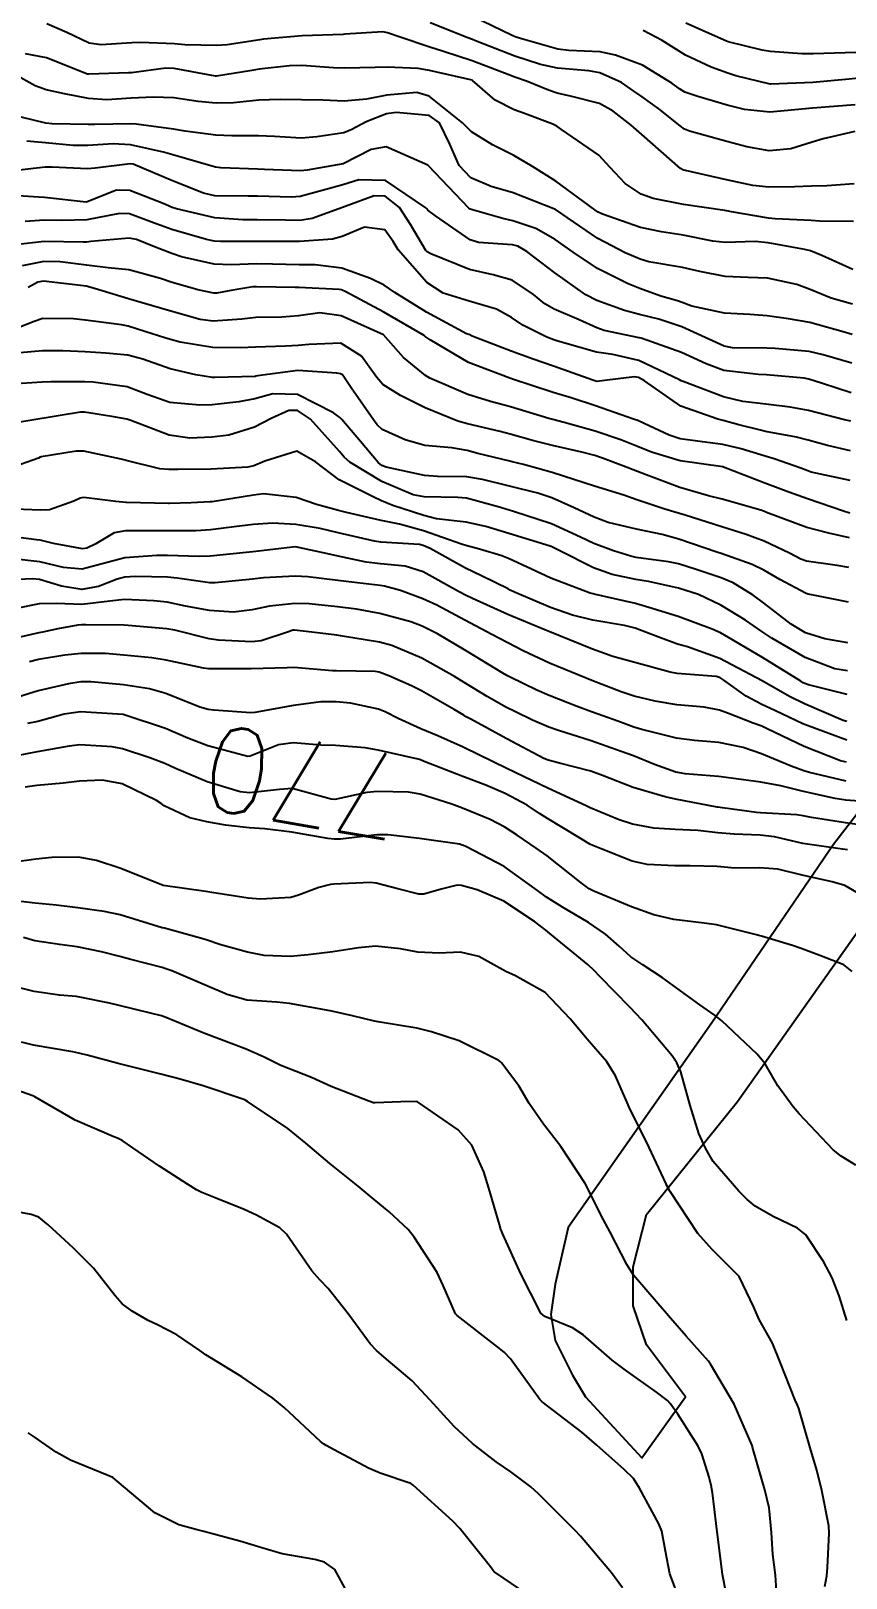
# Model space of a CAD drawing. Header units: metres. Extents: x 318500 to 325275, y 7408834 to 7428799.
# Drawn here: x 322113.4 to 322151.7, y 7422894.6 to 7422967.3 of the extents above; entities that cross this region are included whole.
import ezdxf
from ezdxf.enums import TextEntityAlignment as Align

# ---------------------------------------------------------------- set-up
doc = ezdxf.new("R2010")
doc.units = ezdxf.units.M
doc.header["$MEASUREMENT"] = 0
for name, color, linetype in [('Cotas', 45, 'Continuous'), ('Curvas de Nivel 1m', 11, 'Continuous'), ('Curvas de Nivel 5m', 15, 'Continuous'), ('Vias Primárias', 230, 'Continuous'), ('Vias Secundárias', 230, 'Continuous')]:
    doc.layers.add(name, color=color, linetype=linetype)
doc.styles.add('Style-STANDARD', font='STANDARD.shx')

msp = doc.modelspace()

# ---------------------------------------------------------------- linework, layer by layer
at = {"layer": 'Curvas de Nivel 1m', "flags": 128}
for points, elevation in [([(322152.098, 7422962.554), (322150.613, 7422962.204), (322150.09, 7422962.056), (322149.097, 7422961.732), (322148.083, 7422961.639), (322147.028, 7422961.834), (322146.089, 7422962.09), (322144.337, 7422962.567), (322144.098, 7422962.671), (322143.903, 7422962.813), (322142.896, 7422963.616), (322142.113, 7422964.179), (322141.723, 7422964.453), (322141.134, 7422964.855), (322140.127, 7422965.314), (322139.601, 7422965.402), (322138.13, 7422965.528), (322137.335, 7422965.699), (322136.138, 7422966.09), (322134.278, 7422966.818), (322134.149, 7422966.869), (322133.922, 7422966.952), (322132.16, 7422967.654)], 796), ([(322152.116, 7422963.804), (322151.106, 7422963.729), (322150.114, 7422963.655), (322149.283, 7422963.572), (322148.111, 7422963.46), (322146.918, 7422963.583), (322146.11, 7422963.793), (322144.721, 7422964.197), (322144.116, 7422964.404), (322143.857, 7422964.554), (322143.501, 7422964.819), (322142.132, 7422965.663), (322140.856, 7422966.142), (322140.141, 7422966.288), (322138.662, 7422966.365), (322138.143, 7422966.423), (322136.392, 7422966.916), (322136.151, 7422967), (322136.01, 7422967.064), (322134.165, 7422967.957)], 797), ([(322161.004, 7422967.755), (322160.158, 7422967.15), (322159.829, 7422966.931), (322159.264, 7422966.613), (322158.143, 7422965.913), (322157.322, 7422965.454), (322156.135, 7422965.146), (322154.557, 7422965.096), (322154.134, 7422965.1), (322152.488, 7422965.059), (322152.133, 7422965.041), (322151.832, 7422965.014), (322150.131, 7422964.858), (322148.148, 7422964.777), (322148.13, 7422964.774), (322146.517, 7422965.175), (322146.127, 7422965.29), (322145.353, 7422965.576), (322144.14, 7422966.137), (322143.057, 7422966.826), (322142.157, 7422967.299)], 798), ([(322157.406, 7422967.393), (322156.498, 7422966.647), (322156.29, 7422966.507), (322156.148, 7422966.465), (322155.951, 7422966.456), (322154.148, 7422966.472), (322153.918, 7422966.453), (322152.146, 7422966.272), (322150.647, 7422966.223), (322150.145, 7422966.206), (322149.604, 7422966.197), (322148.145, 7422966.308), (322147.754, 7422966.375), (322146.15, 7422966.767), (322146.073, 7422966.791), (322144.162, 7422967.636)], 799), ([(322152.044, 7422958.32), (322150.433, 7422958.337), (322150.045, 7422958.369), (322148.353, 7422958.448), (322148.046, 7422958.481), (322146.305, 7422958.786), (322146.086, 7422958.825), (322146.05, 7422958.835), (322145.999, 7422958.842), (322144.053, 7422959.129), (322142.626, 7422959.401), (322142.058, 7422959.607), (322141.317, 7422960.106), (322140.607, 7422960.862), (322140.078, 7422961.435), (322138.329, 7422962.655), (322138.099, 7422962.802), (322137.91, 7422962.893), (322136.589, 7422963.397), (322136.107, 7422963.573), (322135.206, 7422964.029), (322134.137, 7422964.95), (322134.12, 7422964.958), (322132.127, 7422965.412), (322131.592, 7422965.514), (322130.129, 7422965.572), (322129.577, 7422965.56), (322128.128, 7422965.533), (322127.611, 7422965.552), (322126.129, 7422965.656), (322125.545, 7422965.642), (322124.126, 7422965.478), (322123.784, 7422965.426), (322122.121, 7422965.154), (322122.075, 7422965.156), (322120.126, 7422965.508), (322119.736, 7422965.525), (322118.122, 7422965.317), (322117.98, 7422965.304), (322116.121, 7422965.239), (322116.057, 7422965.254), (322114.132, 7422966.018), (322113.154, 7422966.205)], 794), ([(322152.01, 7422956.068), (322150.55, 7422956.725), (322150.023, 7422956.95), (322149.744, 7422957.015), (322148.029, 7422957.328), (322147.412, 7422957.386), (322146.028, 7422957.346), (322145.423, 7422957.402), (322144.033, 7422957.678), (322143.021, 7422957.84), (322142.038, 7422958.041), (322140.247, 7422958.667), (322140.048, 7422958.762), (322139.891, 7422958.872), (322138.06, 7422960.221), (322136.967, 7422960.907), (322136.078, 7422961.426), (322135.087, 7422961.933), (322134.094, 7422962.542), (322133.675, 7422962.954), (322132.112, 7422964.208), (322131.522, 7422964.387), (322130.113, 7422964.256), (322129.169, 7422964.073), (322128.109, 7422963.976), (322127.127, 7422964.022), (322126.11, 7422964.047), (322125.108, 7422964.063), (322124.109, 7422964.018), (322122.916, 7422963.906), (322122.108, 7422963.882), (322121.26, 7422963.967), (322120.11, 7422964.128), (322119.138, 7422964.172), (322118.11, 7422964.116), (322116.969, 7422964.037), (322116.109, 7422964.1), (322114.986, 7422964.326), (322114.113, 7422964.512), (322113.603, 7422964.706), (322112.653, 7422965.232)], 793), ([(322151.987, 7422954.449), (322150.98, 7422954.72), (322149.996, 7422955.135), (322149.371, 7422955.367), (322148.004, 7422955.668), (322147.087, 7422955.69), (322146.004, 7422955.739), (322144.827, 7422955.983), (322144.01, 7422956.158), (322142.419, 7422956.429), (322142.016, 7422956.551), (322141.32, 7422956.851), (322140.03, 7422957.534), (322138.04, 7422958.89), (322136.051, 7422959.671), (322135.016, 7422959.976), (322134.061, 7422960.383), (322133.511, 7422960.956), (322133.081, 7422961.964), (322132.597, 7422962.965), (322132.103, 7422963.298), (322130.558, 7422963.446), (322130.104, 7422963.378), (322129.153, 7422963.014), (322128.477, 7422962.641), (322128.092, 7422962.494), (322126.835, 7422962.296), (322126.088, 7422962.237), (322124.844, 7422962.313), (322124.089, 7422962.358), (322122.84, 7422962.348), (322122.089, 7422962.374), (322120.645, 7422962.571), (322120.093, 7422962.658), (322118.353, 7422962.899), (322118.096, 7422962.914), (322116.397, 7422962.884), (322116.095, 7422962.878), (322114.394, 7422962.908), (322114.096, 7422962.947), (322112.946, 7422963.227)], 792), ([(322151.973, 7422953.021), (322151.552, 7422953.137), (322149.978, 7422953.576), (322148.991, 7422953.756), (322147.981, 7422953.901), (322147.165, 7422953.955), (322145.982, 7422954.023), (322144.443, 7422954.348), (322143.987, 7422954.519), (322143.771, 7422954.597), (322142.993, 7422954.825), (322141.995, 7422955.177), (322141.45, 7422955.397), (322140.009, 7422956.118), (322138.87, 7422956.882), (322138.026, 7422957.487), (322137.117, 7422957.99), (322136.034, 7422958.355), (322135.571, 7422958.463), (322134.04, 7422958.907), (322133.97, 7422958.951), (322132.07, 7422960.944), (322132.04, 7422960.97), (322130.082, 7422961.832), (322129.376, 7422961.715), (322128.07, 7422961.03), (322126.376, 7422960.736), (322126.065, 7422960.706), (322124.367, 7422960.774), (322124.066, 7422960.79), (322122.321, 7422960.851), (322122.067, 7422960.884), (322121.265, 7422961.118), (322120.075, 7422961.462), (322119.637, 7422961.576), (322118.082, 7422961.933), (322117.273, 7422961.981), (322116.081, 7422961.902), (322115.38, 7422961.898), (322114.082, 7422962.017), (322113.213, 7422962.093)], 791), ([(322151.934, 7422950.28), (322150.576, 7422950.724), (322149.943, 7422950.918), (322149.714, 7422950.963), (322147.945, 7422951.122), (322147.57, 7422951.141), (322145.948, 7422951.328), (322145.111, 7422951.64), (322143.961, 7422952.178), (322142.062, 7422952.839), (322141.987, 7422952.857), (322141.97, 7422952.863), (322140.32, 7422953.211), (322139.975, 7422953.33), (322139.155, 7422953.702), (322137.983, 7422954.215), (322137.546, 7422954.457), (322137.001, 7422954.905), (322136, 7422955.578), (322135.114, 7422955.823), (322134.007, 7422956.073), (322132.183, 7422956.803), (322132.019, 7422956.894), (322131.948, 7422956.971), (322131.229, 7422958.179), (322130.712, 7422958.99), (322130.048, 7422959.523), (322129.522, 7422959.534), (322128.156, 7422959.028), (322128.039, 7422958.979), (322126.615, 7422958.464), (322126.033, 7422958.378), (322125.355, 7422958.382), (322124.033, 7422958.408), (322123.351, 7422958.408), (322122.034, 7422958.499), (322120.243, 7422958.923), (322120.039, 7422958.985), (322119.933, 7422959.025), (322119.697, 7422959.135), (322118.049, 7422959.79), (322117.423, 7422959.796), (322116.041, 7422959.249), (322115.994, 7422959.237), (322114.044, 7422959.461), (322113.782, 7422959.476), (322112.045, 7422959.582)], 789), ([(322151.913, 7422948.943), (322151.61, 7422949.017), (322149.921, 7422949.444), (322149.065, 7422949.601), (322147.925, 7422949.741), (322146.836, 7422949.867), (322145.93, 7422950.092), (322144.032, 7422950.809), (322143.941, 7422950.848), (322143.869, 7422950.883), (322141.954, 7422951.792), (322140.734, 7422952.083), (322139.96, 7422952.187), (322138.153, 7422952.703), (322137.968, 7422952.768), (322137.633, 7422952.895), (322136.514, 7422953.451), (322135.979, 7422953.822), (322135.266, 7422954.214), (322133.986, 7422954.583), (322132.768, 7422954.962), (322131.997, 7422955.462), (322130.648, 7422956.991), (322130.41, 7422957.381), (322130.029, 7422957.938), (322129.073, 7422958.057), (322128.026, 7422957.625), (322127.562, 7422957.497), (322126.023, 7422957.389), (322124.338, 7422957.39), (322124.023, 7422957.393), (322122.302, 7422957.385), (322122.023, 7422957.407), (322121.65, 7422957.487), (322120.028, 7422957.954), (322119.159, 7422958.27), (322118.035, 7422958.692), (322117.565, 7422958.697), (322116.032, 7422958.408), (322114.854, 7422958.38), (322114.032, 7422958.388), (322113.138, 7422958.33)], 788), ([(322151.898, 7422947.551), (322150.812, 7422947.81), (322149.903, 7422948.055), (322149.356, 7422948.19), (322147.907, 7422948.467), (322147.662, 7422948.518), (322146.653, 7422948.779), (322145.913, 7422948.98), (322145.669, 7422949.037), (322143.923, 7422949.649), (322142.218, 7422950.836), (322141.942, 7422950.997), (322141.753, 7422951.033), (322140.349, 7422950.864), (322139.996, 7422950.812), (322139.939, 7422950.823), (322139.794, 7422950.871), (322137.95, 7422951.525), (322136.999, 7422951.859), (322135.96, 7422952.238), (322134.128, 7422952.948), (322134.018, 7422952.997), (322133.971, 7422953.012), (322133.865, 7422953.057), (322131.976, 7422954.064), (322130.502, 7422954.992), (322129.995, 7422955.337), (322129.359, 7422955.65), (322128.006, 7422956.129), (322126.76, 7422956.291), (322126.009, 7422956.297), (322124.754, 7422956.324), (322124.009, 7422956.331), (322122.812, 7422956.294), (322122.008, 7422956.322), (322120.475, 7422956.664), (322120.015, 7422956.82), (322119.209, 7422957.142), (322118.354, 7422957.486), (322118.024, 7422957.551), (322116.22, 7422957.385), (322116.022, 7422957.356), (322115.86, 7422957.353), (322114.022, 7422957.38), (322112.659, 7422957.23)], 787), ([(322151.882, 7422946.165), (322150.056, 7422946.559), (322149.888, 7422946.614), (322149.56, 7422946.735), (322148.318, 7422947.178), (322147.895, 7422947.307), (322146.764, 7422947.643), (322145.901, 7422947.845), (322144.702, 7422948.002), (322143.903, 7422948.122), (322143.375, 7422948.288), (322142.201, 7422948.836), (322141.912, 7422948.976), (322141.711, 7422949.045), (322139.922, 7422949.665), (322138.77, 7422950.039), (322137.931, 7422950.298), (322136.025, 7422950.919), (322135.94, 7422950.946), (322135.9, 7422950.961), (322133.951, 7422951.711), (322132.161, 7422952.765), (322131.959, 7422952.901), (322131.919, 7422952.93), (322131.867, 7422952.971), (322129.976, 7422954.063), (322128.195, 7422955.027), (322127.991, 7422955.117), (322127.884, 7422955.138), (322125.993, 7422955.222), (322125.821, 7422955.224), (322123.993, 7422955.26), (322123.825, 7422955.25), (322122.891, 7422955.096), (322122.141, 7422954.955), (322121.988, 7422954.956), (322121.244, 7422955.117), (322119.995, 7422955.47), (322119.489, 7422955.647), (322118.003, 7422956.053), (322117.028, 7422956.152), (322116.006, 7422956.272), (322114.783, 7422956.428), (322114.009, 7422956.447), (322112.986, 7422956.244)], 786), ([(322151.841, 7422943.474), (322150.877, 7422943.687), (322149.848, 7422943.95), (322147.954, 7422944.664), (322147.859, 7422944.697), (322147.678, 7422944.763), (322145.867, 7422945.283), (322145.225, 7422945.441), (322143.875, 7422945.837), (322142.292, 7422946.426), (322141.886, 7422946.585), (322141.208, 7422946.85), (322140.246, 7422947.217), (322139.895, 7422947.337), (322139.28, 7422947.493), (322137.899, 7422947.801), (322137.021, 7422948.023), (322135.904, 7422948.337), (322135.437, 7422948.459), (322133.909, 7422948.824), (322133.449, 7422948.955), (322131.919, 7422949.571), (322130.764, 7422950.151), (322129.935, 7422950.665), (322129.643, 7422951.004), (322128.929, 7422951.994), (322127.956, 7422952.619), (322126.45, 7422952.55), (322125.954, 7422952.499), (322125.365, 7422952.47), (322123.953, 7422952.419), (322123.253, 7422952.391), (322121.953, 7422952.402), (322120.419, 7422952.662), (322119.956, 7422952.778), (322119.687, 7422952.864), (322118.805, 7422953.147), (322117.964, 7422953.405), (322117.651, 7422953.478), (322115.967, 7422953.687), (322115.405, 7422953.759), (322113.968, 7422953.775), (322113.553, 7422953.629), (322112.568, 7422953.231)], 784), ([(322151.824, 7422942.073), (322151.274, 7422942.165), (322149.826, 7422942.365), (322149.557, 7422942.464), (322149.038, 7422942.742), (322147.838, 7422943.311), (322146.997, 7422943.618), (322145.848, 7422943.984), (322144.137, 7422944.526), (322143.857, 7422944.613), (322143.179, 7422944.82), (322141.866, 7422945.253), (322141.254, 7422945.464), (322139.875, 7422945.892), (322138.409, 7422946.357), (322137.885, 7422946.529), (322136.531, 7422946.91), (322136.011, 7422947.038), (322135.892, 7422947.071), (322134.389, 7422947.436), (322133.896, 7422947.562), (322133.166, 7422947.689), (322131.898, 7422947.808), (322130.983, 7422948.066), (322129.906, 7422948.562), (322129.672, 7422948.768), (322129.49, 7422949.006), (322128.44, 7422950.515), (322128.097, 7422951.028), (322128.029, 7422951.117), (322127.941, 7422951.174), (322127.772, 7422951.202), (322125.943, 7422951.331), (322124.047, 7422951.078), (322123.963, 7422951.056), (322123.94, 7422951.053), (322122.046, 7422951.001), (322121.938, 7422951.006), (322121.144, 7422951.118), (322119.943, 7422951.402), (322118.658, 7422951.86), (322117.949, 7422952.048), (322116.921, 7422952.146), (322115.95, 7422952.202), (322114.897, 7422952.254), (322113.95, 7422952.259), (322112.887, 7422952.163)], 783), ([(322151.806, 7422940.442), (322150.399, 7422940.724), (322149.902, 7422940.82), (322149.811, 7422940.852), (322148.574, 7422941.505), (322147.822, 7422941.949), (322147.278, 7422942.222), (322145.829, 7422942.724), (322145.622, 7422942.792), (322143.839, 7422943.402), (322143.045, 7422943.619), (322141.845, 7422943.868), (322140.518, 7422944.192), (322139.853, 7422944.436), (322138.911, 7422944.879), (322137.867, 7422945.349), (322137.206, 7422945.564), (322135.875, 7422945.897), (322134.609, 7422946.209), (322133.881, 7422946.329), (322132.499, 7422946.345), (322131.881, 7422946.391), (322130.09, 7422946.794), (322129.888, 7422946.873), (322129.714, 7422947.003), (322128.881, 7422947.996), (322128.011, 7422949.028), (322127.911, 7422949.125), (322127.607, 7422949.341), (322125.927, 7422950.202), (322124.768, 7422950.227), (322123.924, 7422949.991), (322123.164, 7422949.849), (322121.919, 7422949.722), (322121.338, 7422949.697), (322119.92, 7422949.823), (322118.869, 7422950.203), (322117.931, 7422950.561), (322116.333, 7422950.785), (322115.934, 7422950.8), (322114.342, 7422950.798), (322113.933, 7422950.775), (322112.481, 7422950.683)], 782), ([(322151.777, 7422938.538), (322150.697, 7422938.721), (322149.784, 7422939.004), (322149.115, 7422939.416), (322147.805, 7422940.419), (322147.325, 7422940.767), (322146.383, 7422941.349), (322145.818, 7422941.587), (322144.644, 7422941.98), (322143.824, 7422942.244), (322143.354, 7422942.346), (322141.827, 7422942.548), (322141.583, 7422942.599), (322140.771, 7422942.856), (322139.835, 7422943.209), (322139.217, 7422943.499), (322137.849, 7422944.125), (322136.065, 7422944.709), (322135.858, 7422944.768), (322135.353, 7422944.928), (322133.866, 7422945.326), (322133.455, 7422945.366), (322131.866, 7422945.387), (322131.352, 7422945.493), (322129.877, 7422946.12), (322128.378, 7422947.023), (322128.117, 7422947.251), (322127.895, 7422947.522), (322126.531, 7422949.044), (322125.916, 7422949.447), (322125.52, 7422949.452), (322124.683, 7422949.068), (322123.904, 7422948.669), (322122.702, 7422948.294), (322121.896, 7422948.189), (322120.874, 7422948.142), (322119.897, 7422948.284), (322118.091, 7422948.974), (322117.908, 7422949.038), (322117.207, 7422949.171), (322115.913, 7422949.367), (322115.737, 7422949.367), (322114.68, 7422949.202), (322114.029, 7422949.088), (322113.908, 7422949.072), (322112.325, 7422948.812)], 781), ([(322151.744, 7422936.112), (322149.919, 7422936.557), (322149.749, 7422936.627), (322149.677, 7422936.659), (322149.558, 7422936.733), (322147.766, 7422937.841), (322146.165, 7422938.784), (322145.783, 7422938.998), (322145.4, 7422939.179), (322143.794, 7422939.772), (322142.431, 7422940.2), (322141.803, 7422940.376), (322139.856, 7422940.823), (322139.809, 7422940.835), (322139.668, 7422940.871), (322137.817, 7422941.573), (322136.914, 7422941.997), (322135.826, 7422942.5), (322135.518, 7422942.616), (322134.476, 7422942.94), (322133.832, 7422943.103), (322133.621, 7422943.164), (322131.842, 7422943.796), (322130.72, 7422944.113), (322129.849, 7422944.284), (322128.221, 7422944.659), (322127.856, 7422944.746), (322126.819, 7422945.04), (322125.865, 7422945.355), (322124.327, 7422945.533), (322123.864, 7422945.472), (322121.914, 7422945.163), (322121.86, 7422945.158), (322121.814, 7422945.157), (322120.933, 7422945.119), (322119.909, 7422945.08), (322119.859, 7422945.08), (322117.899, 7422945.12), (322117.859, 7422945.121), (322117.384, 7422945.167), (322116.018, 7422945.344), (322115.862, 7422945.357), (322115.718, 7422945.335), (322115.416, 7422945.194), (322114.282, 7422944.777), (322113.853, 7422944.76), (322112.252, 7422944.836)], 779), ([(322151.731, 7422934.838), (322151.556, 7422934.887), (322149.739, 7422935.67), (322149.023, 7422936.021), (322147.75, 7422936.747), (322145.765, 7422937.806), (322144.236, 7422938.343), (322143.775, 7422938.469), (322142.846, 7422938.824), (322141.786, 7422939.227), (322141.284, 7422939.351), (322139.791, 7422939.605), (322138.842, 7422939.832), (322137.8, 7422940.195), (322136.109, 7422940.916), (322135.909, 7422941.016), (322135.811, 7422941.068), (322134.561, 7422941.682), (322133.821, 7422942.044), (322132.158, 7422942.967), (322131.832, 7422943.112), (322131.65, 7422943.156), (322129.834, 7422943.259), (322129.533, 7422943.306), (322127.84, 7422943.71), (322126.981, 7422943.901), (322125.846, 7422944.093), (322124.76, 7422944.153), (322123.845, 7422944.095), (322122.955, 7422943.981), (322121.841, 7422943.841), (322121.156, 7422943.801), (322119.84, 7422943.792), (322119.187, 7422943.793), (322117.84, 7422943.794), (322117.306, 7422943.7), (322116.446, 7422943.181), (322116.033, 7422942.981), (322115.826, 7422942.956), (322114.468, 7422943.204), (322113.832, 7422943.352), (322113.668, 7422943.377), (322111.835, 7422943.602)], 778), ([(322151.719, 7422933.959), (322149.78, 7422934.679), (322149.73, 7422934.699), (322149.663, 7422934.731), (322148.349, 7422935.363), (322147.739, 7422935.646), (322147.003, 7422936.031), (322145.944, 7422936.787), (322145.752, 7422936.906), (322145.593, 7422936.951), (322143.754, 7422937.089), (322143.419, 7422937.151), (322141.761, 7422937.605), (322140.734, 7422937.887), (322139.771, 7422938.239), (322138.197, 7422938.886), (322137.782, 7422939.047), (322137.538, 7422939.139), (322135.794, 7422939.86), (322134.139, 7422940.611), (322133.807, 7422940.776), (322133.488, 7422940.953), (322131.819, 7422941.873), (322130.973, 7422942.134), (322129.822, 7422942.245), (322129.145, 7422942.332), (322127.826, 7422942.614), (322127.482, 7422942.689), (322125.83, 7422943.05), (322123.827, 7422942.813), (322123.516, 7422942.774), (322121.825, 7422942.6), (322121.307, 7422942.598), (322119.825, 7422942.638), (322119.324, 7422942.639), (322117.82, 7422942.525), (322116.751, 7422942.24), (322115.812, 7422941.995), (322114.94, 7422942.072), (322113.817, 7422942.344), (322112.564, 7422942.484)], 777), ([(322151.703, 7422932.93), (322151.426, 7422932.991), (322149.714, 7422933.67), (322147.989, 7422934.493), (322147.728, 7422934.615), (322147.317, 7422934.766), (322146.163, 7422935.212), (322145.736, 7422935.38), (322145.028, 7422935.506), (322143.738, 7422935.621), (322142.714, 7422935.8), (322141.742, 7422936.032), (322141.123, 7422936.229), (322139.749, 7422936.764), (322139.479, 7422936.873), (322137.76, 7422937.584), (322136.524, 7422938.153), (322135.774, 7422938.545), (322135.053, 7422938.931), (322133.79, 7422939.594), (322132.463, 7422940.3), (322131.805, 7422940.607), (322130.754, 7422940.986), (322130.011, 7422941.196), (322129.812, 7422941.231), (322128.203, 7422941.414), (322127.814, 7422941.462), (322126.409, 7422941.637), (322125.816, 7422941.674), (322124.33, 7422941.587), (322123.815, 7422941.532), (322122.055, 7422941.349), (322121.812, 7422941.352), (322120.268, 7422941.579), (322119.815, 7422941.616), (322118.31, 7422941.655), (322117.807, 7422941.62), (322117.448, 7422941.523), (322116.584, 7422941.178), (322115.799, 7422941.046), (322114.841, 7422941.2), (322113.804, 7422941.509), (322113.473, 7422941.547), (322111.803, 7422941.468)], 776), ([(322153.344, 7422931.016), (322151.677, 7422931.147), (322151.173, 7422931.22), (322149.682, 7422931.555), (322148.617, 7422931.815), (322147.688, 7422931.985), (322146.291, 7422932.181), (322145.692, 7422932.253), (322144.124, 7422932.375), (322143.695, 7422932.462), (322142.698, 7422932.825), (322141.706, 7422933.221), (322141.122, 7422933.435), (322139.716, 7422933.929), (322138.189, 7422934.419), (322137.725, 7422934.576), (322136.967, 7422934.901), (322136.125, 7422935.305), (322135.736, 7422935.502), (322134.829, 7422936.021), (322133.747, 7422936.677), (322133.304, 7422936.954), (322131.763, 7422937.816), (322130.347, 7422938.416), (322129.774, 7422938.573), (322127.937, 7422938.869), (322127.778, 7422938.889), (322126.593, 7422939.042), (322125.781, 7422939.132), (322125.706, 7422939.126), (322125.498, 7422939.054), (322124.224, 7422938.622), (322123.773, 7422938.581), (322122.216, 7422938.661), (322121.774, 7422938.722), (322120.164, 7422939.126), (322119.781, 7422939.201), (322117.978, 7422939.352), (322117.782, 7422939.365), (322115.982, 7422939.387), (322115.782, 7422939.38), (322115.602, 7422939.372), (322114.672, 7422939.201), (322113.946, 7422939.039), (322113.777, 7422939.004), (322112.335, 7422938.669)], 774), ([(322152.871, 7422929.901), (322151.664, 7422930.078), (322150.057, 7422930.335), (322149.667, 7422930.406), (322149.381, 7422930.449), (322147.668, 7422930.556), (322147.477, 7422930.572), (322145.881, 7422930.787), (322145.67, 7422930.818), (322145.638, 7422930.823), (322143.676, 7422931.19), (322143.192, 7422931.303), (322141.684, 7422931.742), (322140.246, 7422932.307), (322139.695, 7422932.511), (322138.236, 7422932.885), (322137.702, 7422933.02), (322137.491, 7422933.105), (322135.717, 7422934.048), (322134.058, 7422934.945), (322133.847, 7422935.064), (322133.732, 7422935.136), (322133.281, 7422935.408), (322131.743, 7422936.278), (322131.283, 7422936.514), (322130.214, 7422936.993), (322129.752, 7422937.157), (322129.569, 7422937.187), (322127.753, 7422937.213), (322127.561, 7422937.224), (322125.755, 7422937.37), (322125.443, 7422937.366), (322123.753, 7422937.313), (322123.521, 7422937.316), (322121.753, 7422937.322), (322121.514, 7422937.352), (322119.759, 7422937.721), (322119.074, 7422937.826), (322117.762, 7422937.964), (322116.906, 7422938.03), (322115.763, 7422938.034), (322115.003, 7422937.949), (322113.758, 7422937.75), (322113.336, 7422937.637)], 773), ([(322151.747, 7422928.805), (322151.651, 7422928.824), (322151.524, 7422928.838), (322149.654, 7422929.116), (322148.326, 7422929.419), (322147.657, 7422929.502), (322146.424, 7422929.545), (322145.658, 7422929.617), (322144.733, 7422929.726), (322143.66, 7422929.771), (322142.665, 7422929.83), (322141.662, 7422930.015), (322141.035, 7422930.221), (322139.669, 7422930.783), (322139.476, 7422930.872), (322137.682, 7422931.713), (322136.172, 7422932.433), (322135.696, 7422932.661), (322135.148, 7422932.928), (322133.71, 7422933.636), (322132.516, 7422934.164), (322131.723, 7422934.499), (322130.649, 7422934.986), (322130.034, 7422935.296), (322129.734, 7422935.418), (322128.412, 7422935.695), (322127.737, 7422935.761), (322127.016, 7422935.758), (322125.735, 7422935.597), (322123.914, 7422935.26), (322123.732, 7422935.245), (322121.993, 7422935.367), (322121.733, 7422935.397), (322121.335, 7422935.513), (322119.74, 7422936.158), (322118.979, 7422936.378), (322117.744, 7422936.56), (322116.218, 7422936.702), (322115.745, 7422936.698), (322115.173, 7422936.617), (322113.741, 7422936.288), (322112.337, 7422935.838)], 772), ([(322152.386, 7422926.699), (322151.626, 7422927.142), (322151.039, 7422927.306), (322149.633, 7422927.622), (322148.484, 7422927.901), (322147.638, 7422927.966), (322146.46, 7422927.955), (322145.638, 7422928.023), (322144.373, 7422928.068), (322143.639, 7422928.064), (322142.343, 7422928.126), (322141.642, 7422928.287), (322140.178, 7422928.862), (322139.798, 7422929.014), (322139.652, 7422929.084), (322139.16, 7422929.37), (322137.664, 7422930.288), (322137.296, 7422930.525), (322136.714, 7422930.904), (322135.678, 7422931.453), (322134.768, 7422931.85), (322133.69, 7422932.26), (322131.88, 7422932.968), (322131.701, 7422933.045), (322131.595, 7422933.078), (322129.708, 7422933.5), (322129.107, 7422933.611), (322127.71, 7422933.713), (322127.012, 7422933.736), (322125.712, 7422933.833), (322125.028, 7422933.742), (322123.702, 7422933.211), (322123.585, 7422933.199), (322121.709, 7422933.697), (322120.773, 7422934.061), (322119.721, 7422934.507), (322117.781, 7422935.159), (322117.741, 7422935.17), (322115.731, 7422935.298), (322114.96, 7422935.192), (322114.016, 7422934.915), (322113.725, 7422934.848), (322113.245, 7422934.739)], 771), ([(322152.144, 7422914.005), (322151.456, 7422914.416), (322151.079, 7422914.714), (322149.485, 7422916.418), (322149.204, 7422916.734), (322148.475, 7422917.721), (322147.894, 7422918.754), (322147.517, 7422919.214), (322145.858, 7422920.785), (322145.544, 7422921.028), (322144.816, 7422921.533), (322143.565, 7422922.445), (322143.048, 7422922.818), (322142.147, 7422923.403), (322141.579, 7422923.78), (322141.024, 7422924.288), (322140.389, 7422924.858), (322139.598, 7422925.398), (322138.371, 7422926.12), (322137.615, 7422926.587), (322137.2, 7422926.896), (322135.637, 7422928.033), (322133.854, 7422928.947), (322133.713, 7422929.012), (322133.651, 7422929.036), (322133.531, 7422929.071), (322131.654, 7422929.348), (322130.187, 7422929.523), (322129.655, 7422929.517), (322127.945, 7422929.318), (322127.653, 7422929.307), (322127.347, 7422929.339), (322125.656, 7422929.641), (322124.394, 7422929.806), (322123.658, 7422929.852), (322122.543, 7422929.975), (322121.66, 7422930.125), (322120.867, 7422930.323), (322119.667, 7422930.877), (322119.518, 7422930.982), (322119.297, 7422931.136), (322117.681, 7422931.909), (322116.761, 7422932.092), (322115.683, 7422932.033), (322114.924, 7422931.949), (322113.679, 7422931.834), (322113.138, 7422931.758)], 769), ([(322151.723, 7422906.704), (322151.367, 7422907.861), (322151.039, 7422908.713), (322150.634, 7422909.475), (322149.805, 7422910.726), (322149.413, 7422911.042), (322148.264, 7422911.593), (322147.423, 7422912.071), (322147.045, 7422912.384), (322146.653, 7422912.772), (322145.451, 7422914.176), (322145.083, 7422914.794), (322144.773, 7422915.495), (322144.365, 7422916.801), (322143.921, 7422918.391), (322143.733, 7422918.808), (322143.515, 7422919.14), (322142.103, 7422920.832), (322141.548, 7422921.401), (322140.125, 7422922.862), (322139.856, 7422923.149), (322139.575, 7422923.416), (322137.778, 7422924.888), (322137.592, 7422925.035), (322137.051, 7422925.446), (322135.612, 7422926.4), (322134.355, 7422926.939), (322133.623, 7422927.141), (322133.421, 7422927.154), (322132.663, 7422926.96), (322131.858, 7422926.726), (322131.616, 7422926.724), (322130.64, 7422926.985), (322129.624, 7422927.253), (322129.354, 7422927.274), (322127.623, 7422927.197), (322127.473, 7422927.181), (322126.925, 7422927.037), (322125.976, 7422926.685), (322125.613, 7422926.576), (322124.192, 7422926.491), (322123.612, 7422926.549), (322121.9, 7422926.813), (322121.616, 7422926.857), (322119.62, 7422927.13), (322117.632, 7422927.939), (322116.49, 7422928.319), (322115.639, 7422928.47), (322114.384, 7422928.453), (322113.637, 7422928.375), (322112.633, 7422928.227)], 768), ([(322150.687, 7422894.217), (322150.777, 7422894.714), (322150.811, 7422895.099), (322150.9, 7422896.713), (322150.875, 7422897.064), (322150.543, 7422898.717), (322150.307, 7422899.672), (322150, 7422900.723), (322149.462, 7422902.564), (322149.406, 7422902.729), (322149.304, 7422902.97), (322148.588, 7422904.741), (322148.233, 7422905.641), (322147.608, 7422906.756), (322147.359, 7422907.331), (322146.669, 7422908.771), (322145.399, 7422910.04), (322144.719, 7422910.797), (322143.429, 7422912.757), (322143.407, 7422912.787), (322143.396, 7422912.811), (322143.347, 7422912.895), (322142.437, 7422914.825), (322141.489, 7422916.756), (322141.452, 7422916.841), (322140.851, 7422918.198), (322140.446, 7422918.856), (322139.526, 7422919.927), (322138.729, 7422920.878), (322137.558, 7422922.116), (322136.138, 7422922.911), (322135.739, 7422923.084), (322135.573, 7422923.175), (322134.437, 7422923.796), (322133.58, 7422924), (322132.584, 7422923.956), (322131.58, 7422924.009), (322130.764, 7422924.165), (322129.583, 7422924.295), (322128.791, 7422924.217), (322127.58, 7422924.027), (322126.417, 7422923.881), (322125.578, 7422923.804), (322124.36, 7422923.85), (322123.579, 7422924.003), (322122.323, 7422924.352), (322121.585, 7422924.599), (322121.196, 7422924.716), (322119.669, 7422925.129), (322119.59, 7422925.148), (322119.564, 7422925.156), (322117.599, 7422925.756), (322116.847, 7422925.922), (322115.604, 7422926.092), (322114.587, 7422926.214), (322113.607, 7422926.313), (322112.393, 7422926.443)], 767), ([(322148.426, 7422893.985), (322148.377, 7422894.742), (322148.243, 7422895.706), (322148.193, 7422896.745), (322148.08, 7422897.905), (322147.872, 7422898.751), (322147.736, 7422899.234), (322147.292, 7422900.76), (322147.271, 7422900.833), (322146.437, 7422902.773), (322145.328, 7422904.651), (322145.219, 7422904.791), (322144.17, 7422905.973), (322143.447, 7422906.809), (322143.352, 7422906.919), (322141.709, 7422908.835), (322141.387, 7422909.328), (322140.603, 7422910.852), (322140.193, 7422911.634), (322139.579, 7422912.868), (322139.434, 7422913.137), (322138.289, 7422914.882), (322137.476, 7422915.925), (322136.8, 7422916.9), (322136.325, 7422917.734), (322135.509, 7422918.802), (322135.45, 7422918.861), (322135.374, 7422918.922), (322133.523, 7422919.845), (322132.224, 7422920.269), (322131.532, 7422920.436), (322129.81, 7422920.722), (322129.536, 7422920.759), (322128.512, 7422921.01), (322127.543, 7422921.23), (322127.291, 7422921.277), (322125.548, 7422921.593), (322124.953, 7422921.655), (322123.55, 7422921.756), (322122.625, 7422922.018), (322121.561, 7422922.476), (322120.019, 7422923.123), (322119.688, 7422923.245), (322119.571, 7422923.279), (322118.091, 7422923.668), (322117.576, 7422923.808), (322116.725, 7422924.022), (322115.581, 7422924.255), (322114.753, 7422924.364), (322113.583, 7422924.531), (322113.058, 7422924.691)], 766), ([(322143.898, 7422893.52), (322143.417, 7422894.807), (322143.206, 7422895.866), (322143.033, 7422896.813), (322142.891, 7422897.149), (322141.988, 7422898.829), (322141.704, 7422899.283), (322141.259, 7422899.713), (322139.978, 7422900.853), (322139.279, 7422901.454), (322137.408, 7422902.888), (322137.302, 7422902.997), (322135.926, 7422904.911), (322135.63, 7422905.213), (322135.335, 7422905.448), (322133.423, 7422906.939), (322133.351, 7422907.015), (322132.768, 7422908.346), (322132.475, 7422908.954), (322131.405, 7422910.624), (322131.119, 7422910.974), (322130.235, 7422911.805), (322129.425, 7422912.47), (322128.772, 7422913.007), (322127.446, 7422914.072), (322126.309, 7422915.037), (322125.47, 7422915.728), (322123.58, 7422916.987), (322123.489, 7422917.041), (322123.398, 7422917.081), (322121.496, 7422917.72), (322120.42, 7422918.037), (322119.501, 7422918.278), (322118.81, 7422918.447), (322117.506, 7422918.784), (322116.049, 7422919.175), (322115.512, 7422919.298), (322115.374, 7422919.32), (322113.517, 7422919.645), (322112.953, 7422919.784)], 764), ([(322141.183, 7422894.143), (322140.676, 7422894.845), (322139.216, 7422896.572), (322138.949, 7422896.864), (322137.245, 7422898.564), (322136.882, 7422898.896), (322135.944, 7422899.597), (322135.261, 7422900.068), (322134.14, 7422900.931), (322133.282, 7422901.73), (322132.159, 7422902.957), (322131.313, 7422903.863), (322129.992, 7422904.99), (322129.627, 7422905.29), (322129.336, 7422905.604), (322128.296, 7422907.011), (322127.368, 7422908.209), (322126.968, 7422908.62), (322126.591, 7422909.032), (322125.406, 7422910.753), (322125.092, 7422911.055), (322124.004, 7422911.659), (322123.418, 7422911.923), (322122.05, 7422912.468), (322121.426, 7422912.711), (322121.172, 7422912.848), (322120.756, 7422913.11), (322119.442, 7422913.953), (322117.684, 7422915.157), (322117.462, 7422915.271), (322117.296, 7422915.328), (322115.474, 7422916.107), (322113.594, 7422917.208), (322113.528, 7422917.247), (322113.491, 7422917.261), (322112.042, 7422917.779)], 763), ([(322136.364, 7422894.084), (322135.19, 7422894.885), (322135.148, 7422894.92), (322134.987, 7422895.128), (322133.555, 7422896.937), (322133.225, 7422897.279), (322131.352, 7422898.968), (322131.299, 7422899.018), (322131.251, 7422899.055), (322129.805, 7422899.541), (322129.258, 7422899.768), (322127.65, 7422900.632), (322127.268, 7422900.833), (322127.152, 7422900.905), (322127.007, 7422901.024), (322125.294, 7422902.618), (322124.76, 7422903.058), (322123.315, 7422904.058), (322121.625, 7422905.097), (322121.332, 7422905.297), (322120.255, 7422906.032), (322119.344, 7422906.496), (322118.913, 7422906.704), (322118.164, 7422907.148), (322117.695, 7422907.495), (322117.361, 7422907.869), (322116.343, 7422909.17), (322115.394, 7422910.125), (322114.216, 7422911.198), (322113.767, 7422911.558), (322113.415, 7422911.681), (322112.119, 7422911.932)], 762), ([(322128.251, 7422893.937), (322127.679, 7422895.015), (322127.195, 7422895.351), (322126.742, 7422895.481), (322125.2, 7422895.745), (322124.244, 7422896.025), (322123.209, 7422896.341), (322121.525, 7422896.787), (322121.217, 7422896.874), (322120.343, 7422897.113), (322119.228, 7422897.671), (322117.455, 7422899.157), (322117.351, 7422899.259), (322117.252, 7422899.326), (322116.979, 7422899.437), (322115.26, 7422900.142), (322114.586, 7422900.513), (322113.595, 7422901.205), (322113.273, 7422901.423)], 761)]:
    msp.add_lwpolyline(points, dxfattribs=dict(at, elevation=elevation))
at = {"layer": 'Curvas de Nivel 5m', "flags": 128}
for points, elevation in [([(322152.064, 7422960.097), (322150.787, 7422959.998), (322150.063, 7422959.981), (322149.267, 7422959.947), (322148.062, 7422959.936), (322147.313, 7422960.022), (322146.065, 7422960.284), (322144.152, 7422960.726), (322144.069, 7422960.743), (322144.015, 7422960.757), (322143.906, 7422960.812), (322142.093, 7422962.407), (322141.599, 7422962.848), (322140.756, 7422963.509), (322140.11, 7422963.862), (322138.803, 7422964.193), (322138.115, 7422964.349), (322137.713, 7422964.493), (322136.676, 7422964.912), (322136.123, 7422965.105), (322135.841, 7422965.208), (322134.134, 7422965.879), (322132.785, 7422966.319), (322132.143, 7422966.509), (322130.744, 7422966.991), (322130.153, 7422967.195), (322129.927, 7422967.23), (322128.151, 7422967.119), (322128.067, 7422967.116), (322126.15, 7422967.05), (322124.334, 7422966.89), (322124.147, 7422966.867), (322122.618, 7422966.628), (322122.142, 7422966.587), (322120.637, 7422966.631), (322120.143, 7422966.67), (322118.567, 7422966.731), (322118.143, 7422966.715), (322116.706, 7422966.617), (322116.143, 7422966.706), (322115.095, 7422967.201), (322114.156, 7422967.618)], 795), ([(322151.954, 7422951.675), (322150.614, 7422952.069), (322149.962, 7422952.221), (322148.351, 7422952.368), (322147.964, 7422952.377), (322146.354, 7422952.395), (322145.965, 7422952.468), (322145.246, 7422952.797), (322143.976, 7422953.381), (322142.886, 7422953.734), (322141.981, 7422953.963), (322141.285, 7422954.153), (322139.987, 7422954.608), (322139.466, 7422954.875), (322138.005, 7422955.911), (322136.693, 7422956.91), (322136.274, 7422957.168), (322136.023, 7422957.235), (322134.418, 7422957.338), (322134.025, 7422957.472), (322132.405, 7422958.597), (322132.039, 7422958.866), (322131.994, 7422958.925), (322131.954, 7422958.971), (322130.059, 7422960.245), (322128.797, 7422960.281), (322128.055, 7422960.052), (322127.254, 7422959.836), (322126.047, 7422959.508), (322125.64, 7422959.463), (322124.047, 7422959.524), (322123.609, 7422959.524), (322122.046, 7422959.536), (322121.504, 7422959.66), (322120.057, 7422960.24), (322118.21, 7422961.015), (322118.068, 7422961.039), (322116.414, 7422960.836), (322116.064, 7422960.799), (322114.397, 7422960.874), (322114.065, 7422960.871), (322112.592, 7422960.702)], 790), ([(322151.859, 7422944.622), (322151.567, 7422944.713), (322149.869, 7422945.3), (322149.003, 7422945.613), (322147.879, 7422946.032), (322145.926, 7422946.789), (322145.899, 7422946.798), (322143.893, 7422947.08), (322142.556, 7422947.49), (322141.899, 7422947.756), (322141.116, 7422948.065), (322139.906, 7422948.478), (322138.443, 7422948.885), (322137.912, 7422949.022), (322137.728, 7422949.077), (322135.92, 7422949.619), (322134.986, 7422949.872), (322133.929, 7422950.201), (322132.146, 7422950.968), (322131.941, 7422951.086), (322130.898, 7422951.935), (322129.96, 7422953), (322127.973, 7422953.899), (322126.976, 7422954.039), (322125.973, 7422953.896), (322125.195, 7422953.838), (322123.971, 7422953.814), (322123.314, 7422953.745), (322121.968, 7422953.648), (322121.357, 7422953.729), (322119.975, 7422954.11), (322118.63, 7422954.501), (322117.983, 7422954.697), (322116.385, 7422955.184), (322115.991, 7422955.284), (322115.88, 7422955.303), (322113.995, 7422955.523), (322113.726, 7422955.482), (322113.279, 7422955.221)], 785), ([(322151.758, 7422937.228), (322151.161, 7422937.314), (322149.767, 7422937.849), (322148.203, 7422938.754), (322147.784, 7422939.042), (322146.964, 7422939.6), (322145.803, 7422940.309), (322144.755, 7422940.801), (322143.813, 7422941.109), (322142.401, 7422941.416), (322141.817, 7422941.517), (322140.706, 7422941.743), (322139.822, 7422942.06), (322138.176, 7422942.887), (322137.832, 7422943.056), (322137.585, 7422943.142), (322135.841, 7422943.679), (322134.775, 7422944.007), (322133.849, 7422944.2), (322132.454, 7422944.361), (322131.853, 7422944.51), (322130.399, 7422944.992), (322129.863, 7422945.209), (322129.48, 7422945.391), (322127.877, 7422946.196), (322126.768, 7422947.041), (322125.895, 7422947.533), (322124.39, 7422947.072), (322123.878, 7422946.854), (322123.585, 7422946.792), (322121.876, 7422946.698), (322120.324, 7422946.677), (322119.875, 7422946.676), (322119.454, 7422946.715), (322117.879, 7422947.098), (322117.828, 7422947.11), (322117.635, 7422947.164), (322115.885, 7422947.542), (322115.533, 7422947.546), (322113.881, 7422947.266), (322113.84, 7422947.252), (322113.755, 7422947.212), (322111.873, 7422946.548)], 780), ([(322151.69, 7422932.044), (322149.975, 7422932.448), (322149.697, 7422932.524), (322149.106, 7422932.739), (322147.708, 7422933.325), (322146.859, 7422933.627), (322145.716, 7422933.849), (322144.568, 7422933.95), (322143.719, 7422934.055), (322142.096, 7422934.463), (322141.726, 7422934.582), (322140.975, 7422934.851), (322140.046, 7422935.178), (322139.734, 7422935.293), (322139.065, 7422935.549), (322137.742, 7422936.058), (322137.161, 7422936.316), (322135.915, 7422936.918), (322135.751, 7422937.001), (322135.562, 7422937.114), (322133.769, 7422938.208), (322132.498, 7422938.963), (322131.785, 7422939.316), (322131.247, 7422939.519), (322129.794, 7422939.918), (322128.693, 7422940.12), (322127.798, 7422940.226), (322126.476, 7422940.368), (322125.8, 7422940.391), (322124.606, 7422940.26), (322123.795, 7422940.078), (322122.914, 7422939.972), (322121.794, 7422940.049), (322120.658, 7422940.26), (322119.8, 7422940.44), (322119.17, 7422940.509), (322117.794, 7422940.569), (322117.115, 7422940.492), (322115.791, 7422940.339), (322114.61, 7422940.384), (322113.792, 7422940.365), (322112.711, 7422940.148)], 775), ([(322151.973, 7422923.103), (322151.577, 7422923.415), (322150.455, 7422923.848), (322149.584, 7422924.174), (322149.172, 7422924.322), (322147.722, 7422924.758), (322147.591, 7422924.796), (322147.548, 7422924.803), (322145.598, 7422925.297), (322145.021, 7422925.374), (322143.601, 7422925.537), (322142.664, 7422925.764), (322141.61, 7422926.141), (322139.848, 7422926.867), (322139.622, 7422926.986), (322139.239, 7422927.261), (322137.645, 7422928.527), (322137.13, 7422928.898), (322136.242, 7422929.497), (322135.66, 7422929.874), (322134.97, 7422930.238), (322133.668, 7422930.768), (322133.17, 7422930.955), (322131.677, 7422931.427), (322131.14, 7422931.517), (322129.678, 7422931.546), (322129.183, 7422931.501), (322127.672, 7422931.183), (322127.506, 7422931.198), (322125.68, 7422931.686), (322125.084, 7422931.654), (322123.676, 7422931.484), (322123.228, 7422931.535), (322121.683, 7422932.008), (322120.167, 7422932.652), (322119.696, 7422932.862), (322118.984, 7422933.141), (322117.706, 7422933.554), (322117.221, 7422933.651), (322115.708, 7422933.74), (322115.206, 7422933.689), (322113.703, 7422933.412), (322112.721, 7422933.225)], 770), ([(322146.053, 7422893.899), (322145.884, 7422894.773), (322145.695, 7422896.293), (322145.635, 7422896.776), (322145.41, 7422898.616), (322145.39, 7422898.779), (322145.369, 7422898.897), (322145.256, 7422899.341), (322144.911, 7422900.438), (322144.743, 7422900.795), (322143.786, 7422902.312), (322143.432, 7422902.809), (322143.302, 7422902.943), (322142.784, 7422903.342), (322141.323, 7422904.37), (322140.698, 7422904.846), (322139.342, 7422906.03), (322138.84, 7422906.363), (322137.542, 7422906.887), (322137.352, 7422907.048), (322136.418, 7422908.904), (322135.56, 7422910.765), (322135.499, 7422910.919), (322135.476, 7422910.984), (322135.413, 7422911.214), (322134.915, 7422912.925), (322134.678, 7422913.691), (322134.11, 7422914.933), (322133.471, 7422915.653), (322131.565, 7422916.969), (322131.49, 7422916.995), (322130.782, 7422916.981), (322129.564, 7422916.924), (322129.489, 7422916.929), (322129.27, 7422917.002), (322127.497, 7422917.691), (322126.582, 7422918.115), (322125.505, 7422918.545), (322125.14, 7422918.689), (322124.359, 7422919.067), (322123.516, 7422919.447), (322122.932, 7422919.673), (322121.526, 7422920.195), (322119.712, 7422920.953), (322119.538, 7422921.017), (322119.022, 7422921.138), (322117.545, 7422921.499), (322117.097, 7422921.614), (322115.551, 7422921.918), (322114.752, 7422921.992), (322113.554, 7422922.153), (322112.312, 7422922.475)], 765)]:
    msp.add_lwpolyline(points, dxfattribs=dict(at, elevation=elevation))
at = {"layer": 'Vias Primárias'}
for points in [[(323715.644, 7420145.548, 0), (323709.04, 7420132.939)], [(323831.088, 7420001.787, 0), (323833.844, 7420008.443, 0.220888)]]:
    msp.add_lwpolyline(points, format="xyb", dxfattribs=at)
at = {"layer": 'Vias Secundárias'}
msp.add_lwpolyline([(322155.177, 7422934.362), (322151.095, 7422929.058), (322145.38, 7422920.694), (322138.634, 7422911.069), (322138.021, 7422908.417), (322137.817, 7422906.989), (322138.021, 7422905.765), (322138.838, 7422904.133), (322139.45, 7422903.113), (322142.103, 7422900.257), (322144.144, 7422903.113), (322142.308, 7422905.561), (322141.695, 7422907.397), (322141.695, 7422909.233), (322142.308, 7422911.681), (322146.594, 7422916.985), (322154.974, 7422928.852)], dxfattribs=at)

# ---------------------------------------------------------------- texts
at = {"layer": 'Cotas', "style": 'Style-STANDARD'}
msp.add_text('770', height=4, rotation=170.31524, dxfattribs=at).set_placement((322126.19, 7422931.989, 770), align=Align.MIDDLE_CENTER)

doc.saveas('drawing.dxf')
